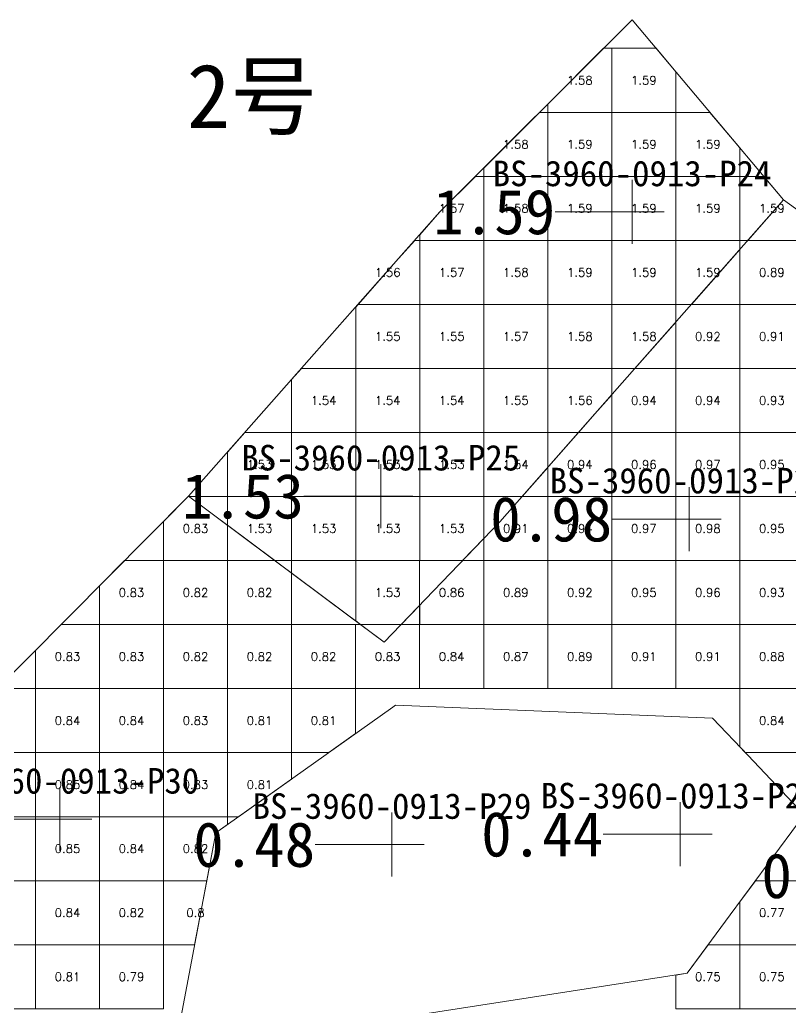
# Model space of a CAD drawing. Header units: inches. Extents: x 469960.7 to 470020.8, y 4349683.5 to 4349740.4.
# Drawn here: x 469974.6 to 469986.63, y 4349696.53 to 4349711.95 of the extents above; entities that cross this region are included whole.
import ezdxf
from ezdxf.enums import TextEntityAlignment as Align

# ---------------------------------------------------------------- set-up
doc = ezdxf.new("R2010")
doc.units = ezdxf.units.IN
doc.header["$MEASUREMENT"] = 0
for name, color, linetype, lineweight in [('0.500-1.000', 7, 'Continuous', 0), ('1.500-3.000', 7, 'Continuous', 0), ('孔口文字', 7, 'Continuous', 0), ('点', 7, 'Continuous', 0), ('爆区方格网', 7, 'Continuous', 0), ('线条', 7, 'Continuous', 0), ('钻孔', 7, 'Continuous', 0)]:
    doc.layers.add(name, color=color, linetype=linetype, lineweight=lineweight)
doc.styles.add('3dmine_textStyle_1', font='txt.shx', dxfattribs={"height": 1, "bigfont": 'gbcbig.shx'})
doc.styles.add('3dmine_textStyle_2', font='宋体.ttf', dxfattribs={"height": 1})
doc.styles.add('3dmine_textStyle_3', font='simsunb.ttf', dxfattribs={"height": 1})

msp = doc.modelspace()

# ---------------------------------------------------------------- hatches: boundary and pattern name
at = {"layer": '钻孔', "linetype": 'Continuous', "lineweight": 0, "true_color": 0xff0000, "extrusion": (0, 1, 0)}
for points in [[(-469985.157, 3950.368), (-469984.157, 3950.368), (-469984.157, 3961.368), (-469985.157, 3961.368)], [(-469981.233, 3950.062), (-469980.233, 3950.062), (-469980.233, 3961.062), (-469981.233, 3961.062)]]:
    msp.add_hatch(color=1, dxfattribs=at).paths.add_polyline_path(points, flags=0)
at = {"layer": '钻孔', "linetype": 'Continuous', "lineweight": 0, "true_color": 0x00ffff, "extrusion": (0, 1, 0)}
for points in [[(-469986.047, 3950.186), (-469985.047, 3950.186), (-469985.047, 3961.186), (-469986.047, 3961.186)], [(-469976.222, 3950.041), (-469975.222, 3950.041), (-469975.222, 3961.041), (-469976.222, 3961.041)]]:
    msp.add_hatch(color=4, dxfattribs=at).paths.add_polyline_path(points, flags=0)
at = {"layer": '钻孔', "linetype": 'Continuous', "lineweight": 0, "true_color": 0x808080, "extrusion": (0, 1, 0)}
for points in [[(-469985.906, 3950.034), (-469984.906, 3950.034), (-469984.906, 3961.034), (-469985.906, 3961.034)], [(-469981.408, 3950.091), (-469980.408, 3950.091), (-469980.408, 3961.091), (-469981.408, 3961.091)]]:
    msp.add_hatch(color=8, dxfattribs=at).paths.add_polyline_path(points, flags=0)

# ---------------------------------------------------------------- linework, layer by layer
at = {"layer": '0.500-1.000', "color": 4, "linetype": 'Continuous', "lineweight": 0, "true_color": 0x00ffff}
for points in [[(469972.222, 4349699.464), (469974.727, 4349701.987), (469977.233, 4349704.511), (469979.739, 4349702.637), (469980.287, 4349702.228), (469982.09, 4349704.108), (469983.577, 4349705.796), (469986.522, 4349709.139), (469990.208, 4349706.472)], [(469980.081, 4349696.294), (469983.208, 4349696.778), (469985.015, 4349697.058), (469985.688, 4349697.97), (469986.842, 4349699.533), (469985.968, 4349700.458), (469985.414, 4349701.045), (469980.463, 4349701.244), (469980.419, 4349701.213), (469977.656, 4349699.251), (469977.094, 4349696.278)]]:
    msp.add_lwpolyline(points, dxfattribs=at)
at = {"layer": '1.500-3.000', "color": 1, "linetype": 'Continuous', "lineweight": 0, "true_color": 0xff0000}
msp.add_lwpolyline([(469984.157, 4349711.951), (469986.522, 4349709.139), (469983.577, 4349705.796), (469983.435, 4349705.635), (469982.09, 4349704.108), (469980.287, 4349702.228), (469977.233, 4349704.511), (469979.195, 4349706.731), (469980.511, 4349708.22), (469981.157, 4349708.951), (469984.157, 4349711.951), (469984.157, 4349711.951)], dxfattribs=at)
at = {"layer": '点', "color": 138, "linetype": 'Continuous', "lineweight": 0, "true_color": 0x004c4c}
for points, elevation in [([(469984.157, 4349708.451), (469984.157, 4349709.451)], 3961.368), ([(469984.657, 4349708.951), (469983.657, 4349708.951)], 3961.368), ([(469980.233, 4349704.011), (469980.233, 4349705.011)], 3961.062), ([(469980.733, 4349704.511), (469979.733, 4349704.511)], 3961.062), ([(469985.047, 4349703.653), (469985.047, 4349704.653)], 3961.186), ([(469985.547, 4349704.153), (469984.547, 4349704.153)], 3961.186), ([(469975.222, 4349698.964), (469975.222, 4349699.964)], 3961.041), ([(469984.906, 4349698.732), (469984.906, 4349699.732)], 3961.034), ([(469980.408, 4349698.57), (469980.408, 4349699.57)], 3961.091), ([(469975.722, 4349699.464), (469974.722, 4349699.464)], 3961.041), ([(469985.406, 4349699.232), (469984.406, 4349699.232)], 3961.034), ([(469980.908, 4349699.07), (469979.908, 4349699.07)], 3961.091)]:
    msp.add_lwpolyline(points, dxfattribs=dict(at, elevation=elevation))
at = {"layer": '爆区方格网', "color": 1, "linetype": 'Continuous', "lineweight": 0, "true_color": 0xff0000, "elevation": 3961.062}
for points in [[(469983.841, 4349710.505), (469982.841, 4349710.505), (469982.841, 4349710.635), (469983.711, 4349711.505), (469983.841, 4349711.505), (469983.841, 4349710.505)], [(469984.841, 4349711.138), (469984.841, 4349710.505), (469983.841, 4349710.505), (469983.841, 4349711.505), (469984.532, 4349711.505), (469984.841, 4349711.138)], [(469982.841, 4349709.505), (469981.841, 4349709.505), (469981.841, 4349709.635), (469982.711, 4349710.505), (469982.841, 4349710.505), (469982.841, 4349709.505)], [(469983.841, 4349709.505), (469982.841, 4349709.505), (469982.841, 4349710.505), (469983.841, 4349710.505), (469983.841, 4349709.505)], [(469984.841, 4349709.505), (469983.841, 4349709.505), (469983.841, 4349710.505), (469984.841, 4349710.505), (469984.841, 4349709.505)], [(469985.841, 4349709.949), (469985.841, 4349709.505), (469984.841, 4349709.505), (469984.841, 4349710.505), (469985.373, 4349710.505), (469985.841, 4349709.949)], [(469981.841, 4349708.505), (469980.841, 4349708.505), (469980.841, 4349708.593), (469981.157, 4349708.951), (469981.711, 4349709.505), (469981.841, 4349709.505), (469981.841, 4349708.505)], [(469982.841, 4349708.505), (469981.841, 4349708.505), (469981.841, 4349709.505), (469982.841, 4349709.505), (469982.841, 4349708.505)], [(469983.841, 4349708.505), (469982.841, 4349708.505), (469982.841, 4349709.505), (469983.841, 4349709.505), (469983.841, 4349708.505)], [(469984.841, 4349708.505), (469983.841, 4349708.505), (469983.841, 4349709.505), (469984.841, 4349709.505), (469984.841, 4349708.505)], [(469985.841, 4349708.505), (469984.841, 4349708.505), (469984.841, 4349709.505), (469985.841, 4349709.505), (469985.841, 4349708.505)], [(469986.522, 4349709.139), (469985.964, 4349708.505), (469985.841, 4349708.505), (469985.841, 4349709.505), (469986.214, 4349709.505), (469986.522, 4349709.139)], [(469980.841, 4349707.505), (469979.879, 4349707.505), (469980.511, 4349708.22), (469980.763, 4349708.505), (469980.841, 4349708.505), (469980.841, 4349707.505)], [(469981.841, 4349707.505), (469980.841, 4349707.505), (469980.841, 4349708.505), (469981.841, 4349708.505), (469981.841, 4349707.505)], [(469982.841, 4349707.505), (469981.841, 4349707.505), (469981.841, 4349708.505), (469982.841, 4349708.505), (469982.841, 4349707.505)], [(469983.841, 4349707.505), (469982.841, 4349707.505), (469982.841, 4349708.505), (469983.841, 4349708.505), (469983.841, 4349707.505)], [(469984.841, 4349707.505), (469983.841, 4349707.505), (469983.841, 4349708.505), (469984.841, 4349708.505), (469984.841, 4349707.505)], [(469985.841, 4349708.504), (469985.84, 4349708.504), (469985.84, 4349708.364), (469985.841, 4349708.365), (469985.841, 4349707.505), (469985.84, 4349707.505), (469985.84, 4349708.364), (469985.083, 4349707.505), (469984.841, 4349707.505), (469984.841, 4349708.505), (469985.841, 4349708.505), (469985.841, 4349708.504)], [(469980.841, 4349706.505), (469979.841, 4349706.505), (469979.841, 4349707.462), (469979.879, 4349707.505), (469980.841, 4349707.505), (469980.841, 4349706.505)], [(469981.841, 4349706.505), (469980.841, 4349706.505), (469980.841, 4349707.505), (469981.841, 4349707.505), (469981.841, 4349706.505)], [(469982.841, 4349706.505), (469981.841, 4349706.505), (469981.841, 4349707.505), (469982.841, 4349707.505), (469982.841, 4349706.505)], [(469983.841, 4349706.505), (469982.841, 4349706.505), (469982.841, 4349707.505), (469983.841, 4349707.505), (469983.841, 4349706.505)], [(469984.841, 4349707.504), (469984.84, 4349707.504), (469984.84, 4349707.229), (469984.841, 4349707.23), (469984.841, 4349706.505), (469984.84, 4349706.505), (469984.84, 4349707.229), (469984.202, 4349706.505), (469983.841, 4349706.505), (469983.841, 4349707.505), (469984.841, 4349707.505), (469984.841, 4349707.504)], [(469979.841, 4349705.505), (469978.841, 4349705.505), (469978.841, 4349706.33), (469978.995, 4349706.505), (469979.841, 4349706.505), (469979.841, 4349705.505)], [(469980.841, 4349705.505), (469979.841, 4349705.505), (469979.841, 4349706.505), (469980.841, 4349706.505), (469980.841, 4349705.505)], [(469981.841, 4349705.505), (469980.841, 4349705.505), (469980.841, 4349706.505), (469981.841, 4349706.505), (469981.841, 4349705.505)], [(469982.841, 4349705.505), (469981.841, 4349705.505), (469981.841, 4349706.505), (469982.841, 4349706.505), (469982.841, 4349705.505)], [(469983.841, 4349706.504), (469983.84, 4349706.504), (469983.84, 4349706.094), (469983.841, 4349706.095), (469983.841, 4349705.505), (469983.84, 4349705.505), (469983.84, 4349706.094), (469983.577, 4349705.796), (469983.435, 4349705.635), (469983.32, 4349705.505), (469982.841, 4349705.505), (469982.841, 4349706.505), (469983.841, 4349706.505), (469983.841, 4349706.504)], [(469978.841, 4349704.505), (469977.841, 4349704.505), (469977.841, 4349705.198), (469978.112, 4349705.505), (469978.841, 4349705.505), (469978.841, 4349704.505)], [(469979.841, 4349704.505), (469978.841, 4349704.505), (469978.841, 4349705.505), (469979.841, 4349705.505), (469979.841, 4349704.505)], [(469980.841, 4349704.505), (469979.841, 4349704.505), (469979.841, 4349705.505), (469980.841, 4349705.505), (469980.841, 4349704.505)], [(469981.841, 4349704.505), (469980.841, 4349704.505), (469980.841, 4349705.505), (469981.841, 4349705.505), (469981.841, 4349704.505)], [(469982.841, 4349705.504), (469982.84, 4349705.504), (469982.84, 4349704.959), (469982.841, 4349704.96), (469982.841, 4349704.505), (469982.84, 4349704.505), (469982.84, 4349704.959), (469982.439, 4349704.505), (469981.841, 4349704.505), (469981.841, 4349705.505), (469982.841, 4349705.505), (469982.841, 4349705.504)], [(469978.841, 4349703.505), (469978.578, 4349703.505), (469977.841, 4349704.056), (469977.841, 4349704.505), (469978.841, 4349704.505), (469978.841, 4349703.505)], [(469979.841, 4349703.505), (469978.841, 4349703.505), (469978.841, 4349704.505), (469979.841, 4349704.505), (469979.841, 4349703.505)], [(469980.841, 4349703.505), (469979.841, 4349703.505), (469979.841, 4349704.505), (469980.841, 4349704.505), (469980.841, 4349703.505)], [(469981.841, 4349704.504), (469981.84, 4349704.504), (469981.84, 4349703.847), (469981.841, 4349703.848), (469981.841, 4349703.505), (469981.84, 4349703.505), (469981.84, 4349703.847), (469981.511, 4349703.505), (469980.841, 4349703.505), (469980.841, 4349704.505), (469981.841, 4349704.505), (469981.841, 4349704.504)], [(469980.841, 4349703.504), (469980.84, 4349703.504), (469980.84, 4349702.804), (469980.841, 4349702.805), (469980.841, 4349702.505), (469980.84, 4349702.505), (469980.84, 4349702.804), (469980.553, 4349702.505), (469979.916, 4349702.505), (469979.841, 4349702.561), (469979.841, 4349703.505), (469980.841, 4349703.505), (469980.841, 4349703.504)]]:
    msp.add_lwpolyline(points, dxfattribs=at)
at = {"layer": '爆区方格网', "color": 4, "linetype": 'Continuous', "lineweight": 0, "true_color": 0x00ffff, "elevation": 3961.31}
for points in [[(469986.84, 4349707.504), (469985.84, 4349707.504), (469985.84, 4349708.504), (469986.84, 4349708.504), (469986.84, 4349707.504)], [(469985.84, 4349706.504), (469984.84, 4349706.504), (469984.84, 4349707.504), (469985.84, 4349707.504), (469985.84, 4349706.504)], [(469986.84, 4349706.504), (469985.84, 4349706.504), (469985.84, 4349707.504), (469986.84, 4349707.504), (469986.84, 4349706.504)], [(469984.84, 4349705.504), (469983.84, 4349705.504), (469983.84, 4349706.504), (469984.84, 4349706.504), (469984.84, 4349705.504)], [(469985.84, 4349705.504), (469984.84, 4349705.504), (469984.84, 4349706.504), (469985.84, 4349706.504), (469985.84, 4349705.504)], [(469986.84, 4349705.504), (469985.84, 4349705.504), (469985.84, 4349706.504), (469986.84, 4349706.504), (469986.84, 4349705.504)], [(469983.84, 4349704.504), (469982.84, 4349704.504), (469982.84, 4349705.504), (469983.84, 4349705.504), (469983.84, 4349704.504)], [(469984.84, 4349704.504), (469983.84, 4349704.504), (469983.84, 4349705.504), (469984.84, 4349705.504), (469984.84, 4349704.504)], [(469985.84, 4349704.504), (469984.84, 4349704.504), (469984.84, 4349705.504), (469985.84, 4349705.504), (469985.84, 4349704.504)], [(469986.84, 4349704.504), (469985.84, 4349704.504), (469985.84, 4349705.504), (469986.84, 4349705.504), (469986.84, 4349704.504)], [(469977.84, 4349703.504), (469976.84, 4349703.504), (469976.84, 4349704.115), (469977.226, 4349704.504), (469977.84, 4349704.504), (469977.84, 4349703.504)], [(469982.84, 4349703.504), (469981.84, 4349703.504), (469981.84, 4349704.504), (469982.84, 4349704.504), (469982.84, 4349703.504)], [(469983.84, 4349703.504), (469982.84, 4349703.504), (469982.84, 4349704.504), (469983.84, 4349704.504), (469983.84, 4349703.504)], [(469984.84, 4349703.504), (469983.84, 4349703.504), (469983.84, 4349704.504), (469984.84, 4349704.504), (469984.84, 4349703.504)], [(469985.84, 4349703.504), (469984.84, 4349703.504), (469984.84, 4349704.504), (469985.84, 4349704.504), (469985.84, 4349703.504)], [(469986.84, 4349703.504), (469985.84, 4349703.504), (469985.84, 4349704.504), (469986.84, 4349704.504), (469986.84, 4349703.504)], [(469976.84, 4349702.504), (469975.84, 4349702.504), (469975.84, 4349703.107), (469976.233, 4349703.504), (469976.84, 4349703.504), (469976.84, 4349702.504)], [(469977.84, 4349702.504), (469976.84, 4349702.504), (469976.84, 4349703.504), (469977.84, 4349703.504), (469977.84, 4349702.504)], [(469978.84, 4349702.504), (469977.84, 4349702.504), (469977.84, 4349703.504), (469978.84, 4349703.504), (469978.84, 4349702.504)], [(469981.84, 4349702.504), (469980.84, 4349702.504), (469980.84, 4349703.504), (469981.84, 4349703.504), (469981.84, 4349702.504)], [(469982.84, 4349702.504), (469981.84, 4349702.504), (469981.84, 4349703.504), (469982.84, 4349703.504), (469982.84, 4349702.504)], [(469983.84, 4349702.504), (469982.84, 4349702.504), (469982.84, 4349703.504), (469983.84, 4349703.504), (469983.84, 4349702.504)], [(469984.84, 4349702.504), (469983.84, 4349702.504), (469983.84, 4349703.504), (469984.84, 4349703.504), (469984.84, 4349702.504)], [(469985.84, 4349702.504), (469984.84, 4349702.504), (469984.84, 4349703.504), (469985.84, 4349703.504), (469985.84, 4349702.504)], [(469986.84, 4349702.504), (469985.84, 4349702.504), (469985.84, 4349703.504), (469986.84, 4349703.504), (469986.84, 4349702.504)], [(469975.84, 4349701.504), (469974.84, 4349701.504), (469974.84, 4349702.1), (469975.24, 4349702.504), (469975.84, 4349702.504), (469975.84, 4349701.504)], [(469976.84, 4349701.504), (469975.84, 4349701.504), (469975.84, 4349702.504), (469976.84, 4349702.504), (469976.84, 4349701.504)], [(469977.84, 4349701.504), (469976.84, 4349701.504), (469976.84, 4349702.504), (469977.84, 4349702.504), (469977.84, 4349701.504)], [(469978.84, 4349701.504), (469977.84, 4349701.504), (469977.84, 4349702.504), (469978.84, 4349702.504), (469978.84, 4349701.504)], [(469979.84, 4349701.504), (469978.84, 4349701.504), (469978.84, 4349702.504), (469979.84, 4349702.504), (469979.84, 4349701.504)], [(469980.84, 4349701.504), (469979.84, 4349701.504), (469979.84, 4349702.504), (469980.84, 4349702.504), (469980.84, 4349701.504)], [(469981.84, 4349701.504), (469980.84, 4349701.504), (469980.84, 4349702.504), (469981.84, 4349702.504), (469981.84, 4349701.504)], [(469982.84, 4349701.504), (469981.84, 4349701.504), (469981.84, 4349702.504), (469982.84, 4349702.504), (469982.84, 4349701.504)], [(469983.84, 4349701.504), (469982.84, 4349701.504), (469982.84, 4349702.504), (469983.84, 4349702.504), (469983.84, 4349701.504)], [(469984.84, 4349701.504), (469983.84, 4349701.504), (469983.84, 4349702.504), (469984.84, 4349702.504), (469984.84, 4349701.504)], [(469985.84, 4349701.504), (469984.84, 4349701.504), (469984.84, 4349702.504), (469985.84, 4349702.504), (469985.84, 4349701.504)], [(469986.84, 4349701.504), (469985.84, 4349701.504), (469985.84, 4349702.504), (469986.84, 4349702.504), (469986.84, 4349701.504)], [(469974.84, 4349700.504), (469973.84, 4349700.504), (469973.84, 4349701.093), (469974.248, 4349701.504), (469974.84, 4349701.504), (469974.84, 4349700.504)], [(469975.84, 4349700.504), (469974.84, 4349700.504), (469974.84, 4349701.504), (469975.84, 4349701.504), (469975.84, 4349700.504)], [(469976.84, 4349700.504), (469975.84, 4349700.504), (469975.84, 4349701.504), (469976.84, 4349701.504), (469976.84, 4349700.504)], [(469977.84, 4349700.504), (469976.84, 4349700.504), (469976.84, 4349701.504), (469977.84, 4349701.504), (469977.84, 4349700.504)], [(469978.84, 4349700.504), (469977.84, 4349700.504), (469977.84, 4349701.504), (469978.84, 4349701.504), (469978.84, 4349700.504)], [(469979.84, 4349700.801), (469979.421, 4349700.504), (469978.84, 4349700.504), (469978.84, 4349701.504), (469979.84, 4349701.504), (469979.84, 4349700.801)], [(469986.84, 4349700.504), (469985.925, 4349700.504), (469985.84, 4349700.594), (469985.84, 4349701.504), (469986.84, 4349701.504), (469986.84, 4349700.504)], [(469974.84, 4349699.504), (469973.84, 4349699.504), (469973.84, 4349700.504), (469974.84, 4349700.504), (469974.84, 4349699.504)], [(469975.84, 4349699.504), (469974.84, 4349699.504), (469974.84, 4349700.504), (469975.84, 4349700.504), (469975.84, 4349699.504)], [(469976.84, 4349699.504), (469975.84, 4349699.504), (469975.84, 4349700.504), (469976.84, 4349700.504), (469976.84, 4349699.504)], [(469977.84, 4349699.504), (469976.84, 4349699.504), (469976.84, 4349700.504), (469977.84, 4349700.504), (469977.84, 4349699.504)], [(469978.84, 4349700.091), (469978.012, 4349699.504), (469977.84, 4349699.504), (469977.84, 4349700.504), (469978.84, 4349700.504), (469978.84, 4349700.091)], [(469974.84, 4349698.504), (469973.84, 4349698.504), (469973.84, 4349699.504), (469974.84, 4349699.504), (469974.84, 4349698.504)], [(469975.84, 4349698.504), (469974.84, 4349698.504), (469974.84, 4349699.504), (469975.84, 4349699.504), (469975.84, 4349698.504)], [(469976.84, 4349698.504), (469975.84, 4349698.504), (469975.84, 4349699.504), (469976.84, 4349699.504), (469976.84, 4349698.504)], [(469977.84, 4349699.381), (469977.656, 4349699.251), (469977.515, 4349698.504), (469976.84, 4349698.504), (469976.84, 4349699.504), (469977.84, 4349699.504), (469977.84, 4349699.381)], [(469974.84, 4349697.504), (469973.84, 4349697.504), (469973.84, 4349698.504), (469974.84, 4349698.504), (469974.84, 4349697.504)], [(469975.84, 4349697.504), (469974.84, 4349697.504), (469974.84, 4349698.504), (469975.84, 4349698.504), (469975.84, 4349697.504)], [(469976.84, 4349697.504), (469975.84, 4349697.504), (469975.84, 4349698.504), (469976.84, 4349698.504), (469976.84, 4349697.504)], [(469977.326, 4349697.504), (469976.84, 4349697.504), (469976.84, 4349698.504), (469977.515, 4349698.504), (469977.326, 4349697.504)], [(469986.84, 4349697.504), (469985.84, 4349697.504), (469985.84, 4349698.175), (469986.083, 4349698.504), (469986.84, 4349698.504), (469986.84, 4349697.504)], [(469974.84, 4349696.504), (469973.84, 4349696.504), (469973.84, 4349697.504), (469974.84, 4349697.504), (469974.84, 4349696.504)], [(469975.84, 4349696.504), (469974.84, 4349696.504), (469974.84, 4349697.504), (469975.84, 4349697.504), (469975.84, 4349696.504)], [(469976.84, 4349696.504), (469975.84, 4349696.504), (469975.84, 4349697.504), (469976.84, 4349697.504), (469976.84, 4349696.504)], [(469985.84, 4349696.504), (469984.84, 4349696.504), (469984.84, 4349697.03), (469985.015, 4349697.058), (469985.344, 4349697.504), (469985.84, 4349697.504), (469985.84, 4349696.504)], [(469986.84, 4349696.504), (469985.84, 4349696.504), (469985.84, 4349697.504), (469986.84, 4349697.504), (469986.84, 4349696.504)]]:
    msp.add_lwpolyline(points, dxfattribs=at)
at = {"layer": '线条', "color": 138, "linetype": 'Continuous', "lineweight": 0, "true_color": 0x004c4c}
for points, elevation in [([(469984.157, 4349708.951), (469984.157, 4349708.951), (469984.157, 4349708.951)], 3961.368), ([(469980.233, 4349704.511), (469980.233, 4349704.511), (469980.233, 4349704.511)], 3961.062), ([(469985.047, 4349704.153), (469985.047, 4349704.153), (469985.047, 4349704.153)], 3961.186), ([(469975.222, 4349699.464), (469975.222, 4349699.464), (469975.222, 4349699.464)], 3961.041), ([(469984.906, 4349699.232), (469984.906, 4349699.232), (469984.906, 4349699.232)], 3961.034), ([(469980.408, 4349699.07), (469980.408, 4349699.07), (469980.408, 4349699.07)], 3961.091)]:
    msp.add_lwpolyline(points, dxfattribs=dict(at, elevation=elevation))
at = {"layer": '钻孔', "color": 1, "linetype": 'Continuous', "lineweight": 0, "true_color": 0xff0000}
for points, elevation in [([(469984.157, 4349708.951), (469982.957, 4349708.951)], 3961.368), ([(469984.157, 4349708.951), (469982.957, 4349708.951)], 3950.368), ([(469980.233, 4349704.511), (469979.033, 4349704.511)], 3961.062), ([(469980.233, 4349704.511), (469979.033, 4349704.511)], 3950.062)]:
    msp.add_lwpolyline(points, dxfattribs=dict(at, elevation=elevation))
at = {"layer": '钻孔', "color": 4, "linetype": 'Continuous', "lineweight": 0, "true_color": 0x00ffff}
for points, elevation in [([(469985.047, 4349704.153), (469983.847, 4349704.153)], 3961.186), ([(469985.047, 4349704.153), (469983.847, 4349704.153)], 3950.186), ([(469975.222, 4349699.464), (469974.022, 4349699.464)], 3961.041), ([(469975.222, 4349699.464), (469974.022, 4349699.464)], 3950.041)]:
    msp.add_lwpolyline(points, dxfattribs=dict(at, elevation=elevation))
at = {"layer": '钻孔', "color": 8, "linetype": 'Continuous', "lineweight": 0, "true_color": 0x808080}
for points, elevation in [([(469984.906, 4349699.232), (469983.706, 4349699.232)], 3961.034), ([(469984.906, 4349699.232), (469983.706, 4349699.232)], 3950.034), ([(469980.408, 4349699.07), (469979.208, 4349699.07)], 3961.091), ([(469980.408, 4349699.07), (469979.208, 4349699.07)], 3950.091)]:
    msp.add_lwpolyline(points, dxfattribs=dict(at, elevation=elevation))

# ---------------------------------------------------------------- texts
at = {"color": 7, "linetype": 'Continuous', "lineweight": 0, "style": '3dmine_textStyle_2'}
msp.add_text('2号', height=1, dxfattribs=at).set_placement((469977.203, 4349710.259, 1980.684))
at = {"color": 1, "linetype": 'Continuous', "lineweight": 0, "true_color": 0xff0000, "style": '3dmine_textStyle_1'}
for s, p in [('1.58', (469983.341, 4349711.005, 3961.062)), ('1.59', (469984.341, 4349711.005, 3961.062)), ('1.58', (469982.341, 4349710.005, 3961.062)), ('1.59', (469983.341, 4349710.005, 3961.062)), ('1.59', (469984.341, 4349710.005, 3961.062)), ('1.59', (469985.341, 4349710.005, 3961.062)), ('1.57', (469981.341, 4349709.005, 3961.062)), ('1.58', (469982.341, 4349709.005, 3961.062)), ('1.59', (469983.341, 4349709.005, 3961.062)), ('1.59', (469984.341, 4349709.005, 3961.062)), ('1.59', (469985.341, 4349709.005, 3961.062)), ('1.59', (469986.341, 4349709.005, 3961.062)), ('1.56', (469980.341, 4349708.005, 3961.062)), ('1.57', (469981.341, 4349708.005, 3961.062)), ('1.58', (469982.341, 4349708.005, 3961.062)), ('1.59', (469983.341, 4349708.005, 3961.062)), ('1.59', (469984.341, 4349708.005, 3961.062)), ('1.59', (469985.341, 4349708.005, 3961.062)), ('1.55', (469980.341, 4349707.005, 3961.062)), ('1.55', (469981.341, 4349707.005, 3961.062)), ('1.57', (469982.341, 4349707.005, 3961.062)), ('1.58', (469983.341, 4349707.005, 3961.062)), ('1.58', (469984.341, 4349707.005, 3961.062)), ('1.54', (469979.341, 4349706.005, 3961.062)), ('1.54', (469980.341, 4349706.005, 3961.062)), ('1.54', (469981.341, 4349706.005, 3961.062)), ('1.55', (469982.341, 4349706.005, 3961.062)), ('1.56', (469983.341, 4349706.005, 3961.062)), ('1.53', (469978.341, 4349705.005, 3961.062)), ('1.53', (469979.341, 4349705.005, 3961.062)), ('1.53', (469980.341, 4349705.005, 3961.062)), ('1.53', (469981.341, 4349705.005, 3961.062)), ('1.54', (469982.341, 4349705.005, 3961.062)), ('1.53', (469978.341, 4349704.005, 3961.062)), ('1.53', (469979.341, 4349704.005, 3961.062)), ('1.53', (469980.341, 4349704.005, 3961.062)), ('1.53', (469981.341, 4349704.005, 3961.062)), ('1.53', (469980.341, 4349703.005, 3961.062))]:
    msp.add_text(s, height=0.1333, dxfattribs=at).set_placement(p, align=Align.MIDDLE_CENTER)
at = {"color": 4, "linetype": 'Continuous', "lineweight": 0, "true_color": 0x00ffff, "style": '3dmine_textStyle_1'}
for s, p in [('0.89', (469986.34, 4349708.004, 3961.31)), ('0.92', (469985.34, 4349707.004, 3961.31)), ('0.91', (469986.34, 4349707.004, 3961.31)), ('0.94', (469984.34, 4349706.004, 3961.31)), ('0.94', (469985.34, 4349706.004, 3961.31)), ('0.93', (469986.34, 4349706.004, 3961.31)), ('0.94', (469983.34, 4349705.004, 3961.31)), ('0.96', (469984.34, 4349705.004, 3961.31)), ('0.97', (469985.34, 4349705.004, 3961.31)), ('0.95', (469986.34, 4349705.004, 3961.31)), ('0.83', (469977.34, 4349704.004, 3961.31)), ('0.91', (469982.34, 4349704.004, 3961.31)), ('0.94', (469983.34, 4349704.004, 3961.31)), ('0.97', (469984.34, 4349704.004, 3961.31)), ('0.98', (469985.34, 4349704.004, 3961.31)), ('0.95', (469986.34, 4349704.004, 3961.31)), ('0.83', (469976.34, 4349703.004, 3961.31)), ('0.82', (469977.34, 4349703.004, 3961.31)), ('0.82', (469978.34, 4349703.004, 3961.31)), ('0.86', (469981.34, 4349703.004, 3961.31)), ('0.89', (469982.34, 4349703.004, 3961.31)), ('0.92', (469983.34, 4349703.004, 3961.31)), ('0.95', (469984.34, 4349703.004, 3961.31)), ('0.96', (469985.34, 4349703.004, 3961.31)), ('0.93', (469986.34, 4349703.004, 3961.31)), ('0.83', (469975.34, 4349702.004, 3961.31)), ('0.83', (469976.34, 4349702.004, 3961.31)), ('0.82', (469977.34, 4349702.004, 3961.31)), ('0.82', (469978.34, 4349702.004, 3961.31)), ('0.82', (469979.34, 4349702.004, 3961.31)), ('0.83', (469980.34, 4349702.004, 3961.31)), ('0.84', (469981.34, 4349702.004, 3961.31)), ('0.87', (469982.34, 4349702.004, 3961.31)), ('0.89', (469983.34, 4349702.004, 3961.31)), ('0.91', (469984.34, 4349702.004, 3961.31)), ('0.91', (469985.34, 4349702.004, 3961.31)), ('0.88', (469986.34, 4349702.004, 3961.31)), ('0.84', (469975.34, 4349701.004, 3961.31)), ('0.84', (469976.34, 4349701.004, 3961.31)), ('0.83', (469977.34, 4349701.004, 3961.31)), ('0.81', (469978.34, 4349701.004, 3961.31)), ('0.81', (469979.34, 4349701.004, 3961.31)), ('0.84', (469986.34, 4349701.004, 3961.31)), ('0.85', (469975.34, 4349700.004, 3961.31)), ('0.84', (469976.34, 4349700.004, 3961.31)), ('0.83', (469977.34, 4349700.004, 3961.31)), ('0.81', (469978.34, 4349700.004, 3961.31)), ('0.85', (469975.34, 4349699.004, 3961.31)), ('0.84', (469976.34, 4349699.004, 3961.31)), ('0.82', (469977.34, 4349699.004, 3961.31)), ('0.84', (469975.34, 4349698.004, 3961.31)), ('0.82', (469976.34, 4349698.004, 3961.31)), ('0.8', (469977.34, 4349698.004, 3961.31)), ('0.77', (469986.34, 4349698.004, 3961.31)), ('0.81', (469975.34, 4349697.004, 3961.31)), ('0.79', (469976.34, 4349697.004, 3961.31)), ('0.75', (469985.34, 4349697.004, 3961.31)), ('0.75', (469986.34, 4349697.004, 3961.31))]:
    msp.add_text(s, height=0.1333, dxfattribs=at).set_placement(p, align=Align.MIDDLE_CENTER)
at = {"layer": '孔口文字', "color": 138, "linetype": 'Continuous', "lineweight": 0, "true_color": 0x004c4c, "style": '3dmine_textStyle_3'}
for s, p in [('BS-3960-0913-P24', (469984.157, 4349709.351, 3961.368)), ('BS-3960-0913-P25', (469980.233, 4349704.911, 3961.062)), ('BS-3960-0913-P26', (469985.047, 4349704.553, 3961.186)), ('BS-3960-0913-P30', (469975.222, 4349699.864, 3961.041)), ('BS-3960-0913-P28', (469984.906, 4349699.632, 3961.034)), ('BS-3960-0913-P29', (469980.408, 4349699.47, 3961.091))]:
    msp.add_text(s, height=0.4, dxfattribs=at).set_placement(p, align=Align.CENTER)
at = {"layer": '钻孔', "color": 1, "linetype": 'Continuous', "lineweight": 0, "true_color": 0xff0000, "style": '3dmine_textStyle_3'}
for s, p in [('1.59', (469982.957, 4349708.951, 3961.368)), ('1.53', (469979.033, 4349704.511, 3961.062))]:
    msp.add_text(s, height=0.7, dxfattribs=at).set_placement(p, align=Align.MIDDLE_RIGHT)
at = {"layer": '钻孔', "color": 4, "linetype": 'Continuous', "lineweight": 0, "true_color": 0x00ffff, "style": '3dmine_textStyle_3'}
for s, p in [('0.98', (469983.847, 4349704.153, 3961.186)), ('0.81', (469988.082, 4349698.582, 3961.213))]:
    msp.add_text(s, height=0.7, dxfattribs=at).set_placement(p, align=Align.MIDDLE_RIGHT)
at = {"layer": '钻孔', "color": 8, "linetype": 'Continuous', "lineweight": 0, "true_color": 0x808080, "style": '3dmine_textStyle_3'}
for s, p in [('0.44', (469983.706, 4349699.232, 3961.034)), ('0.48', (469979.208, 4349699.07, 3961.091))]:
    msp.add_text(s, height=0.7, dxfattribs=at).set_placement(p, align=Align.MIDDLE_RIGHT)

doc.saveas('drawing.dxf')
